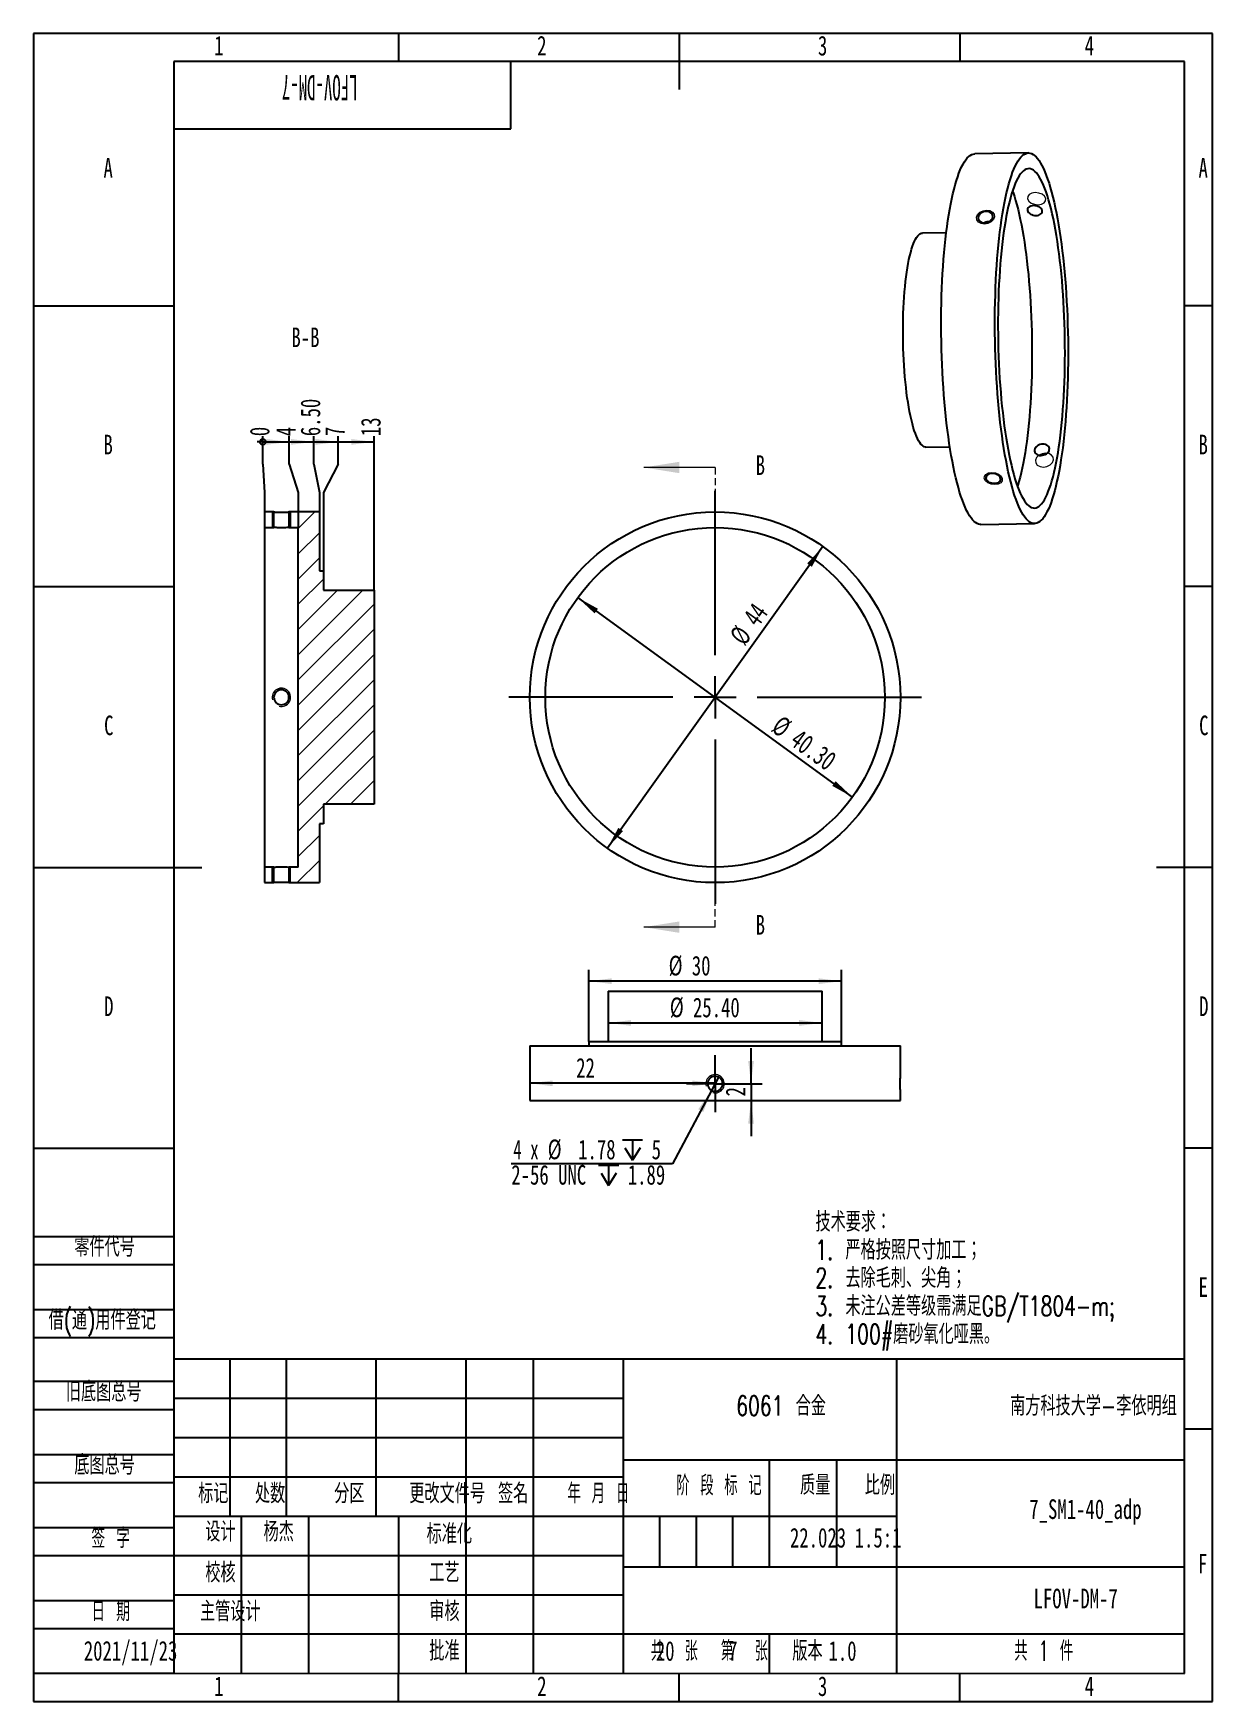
# Model space of a CAD drawing. Header units: millimetres. Extents: x 0 to 210, y 0 to 297.
import ezdxf

# ---------------------------------------------------------------- set-up
doc = ezdxf.new("R2010")
doc.units = ezdxf.units.MM
doc.linetypes.add('HIDDEN', pattern=[1.905, 1.27, -0.635])
doc.layers.add('图框', color=7, linetype='Continuous')
doc.layers.add('图纸格式', color=7, linetype='Continuous')
doc.layers.add('根据设置的颜色创建', color=7, linetype='Continuous', lineweight=25)
doc.styles.add('SLDTEXTSTYLE0', font='TXT', dxfattribs={"width": 0.7, "bigfont": 'bigfont'})
doc.styles.add('SLDTEXTSTYLE1', font='TXT', dxfattribs={"width": 0.62, "bigfont": 'bigfont'})
doc.styles.add('SLDTEXTSTYLE2', font='TXT', dxfattribs={"width": 0.614286, "bigfont": 'bigfont'})
doc.styles.add('SLDTEXTSTYLE3', font='TXT', dxfattribs={"width": 0.6, "bigfont": 'bigfont'})
doc.styles.add('SLDTEXTSTYLE4', font='TXT', dxfattribs={"width": 0.633333, "bigfont": 'bigfont'})
doc.styles.add('SLDTEXTSTYLE5', font='TXT', dxfattribs={"width": 0.7})
doc.styles.add('SLDTEXTSTYLE6', font='TXT', dxfattribs={"width": 0.49})
doc.styles.add('SLDTEXTSTYLE7', font='TXT', dxfattribs={"width": 0.633333})
doc.dimstyles.new('SLDDIMSTYLE0', dxfattribs={"dimtxt": 3.5, "dimasz": 4.08, "dimexe": 0, "dimexo": 0.0625, "dimgap": 0.875, "dimtad": 2, "dimlfac": 0.666667, "dimrnd": 1e-09, "dimzin": 12, "dimdsep": 46, "dimtxsty": 'SLDTEXTSTYLE5', "dimsah": 1, "dimcen": 0.09, "dimadec": 0, "dimazin": 3, "dimtfac": 1, "dimtofl": 0, "dimtmove": 0, "dimatfit": 3, "dimfxl": 0, "dimfrac": 2, "dimtolj": 1, "dimtzin": 12, "dimarcsym": 0})
doc.dimstyles.new('SLDDIMSTYLE1', dxfattribs={"dimtxt": 3.5, "dimasz": 4.08, "dimexe": 0, "dimexo": 0.0625, "dimgap": 0.875, "dimtad": 0, "dimtih": 1, "dimtoh": 1, "dimlfac": 0.666667, "dimrnd": 1e-09, "dimzin": 12, "dimdsep": 46, "dimtxsty": 'SLDTEXTSTYLE5', "dimblk1": 'NONE', "dimsah": 1, "dimcen": 0, "dimadec": 0, "dimazin": 3, "dimtfac": 1, "dimtmove": 0, "dimatfit": 3, "dimldrblk": 'NONE', "dimfxl": 0, "dimfrac": 2, "dimtolj": 1, "dimtzin": 12, "dimarcsym": 0})
doc.dimstyles.new('SLDDIMSTYLE2', dxfattribs={"dimtxt": 3.5, "dimasz": 4.08, "dimexe": 0, "dimexo": 0.0625, "dimgap": 0.875, "dimtad": 2, "dimlfac": 0.666667, "dimrnd": 1e-09, "dimzin": 12, "dimdsep": 46, "dimtxsty": 'SLDTEXTSTYLE5', "dimsah": 1, "dimcen": 0.09, "dimadec": 0, "dimazin": 3, "dimtfac": 1, "dimtmove": 0, "dimatfit": 0, "dimfxl": 0, "dimfrac": 2, "dimtolj": 1, "dimtzin": 12, "dimarcsym": 0})
doc.dimstyles.new('SLDDIMSTYLE3', dxfattribs={"dimtxt": 3.5, "dimasz": 4.08, "dimexe": 0, "dimexo": 0.0625, "dimgap": 0.875, "dimtad": 2, "dimlfac": 0.666667, "dimrnd": 1e-09, "dimzin": 4, "dimdsep": 46, "dimtxsty": 'SLDTEXTSTYLE5', "dimsah": 1, "dimcen": 0.09, "dimadec": 0, "dimazin": 1, "dimtfac": 1, "dimtofl": 0, "dimtmove": 0, "dimatfit": 3, "dimfxl": 0, "dimfrac": 2, "dimtolj": 1, "dimtzin": 12, "dimarcsym": 0})
doc.dimstyles.new('SLDDIMSTYLE4', dxfattribs={"dimtxt": 3.5, "dimasz": 4.08, "dimexe": 0, "dimexo": 0.0625, "dimgap": 0.875, "dimtad": 2, "dimlfac": 0.666667, "dimrnd": 1e-09, "dimzin": 4, "dimdsep": 46, "dimtxsty": 'SLDTEXTSTYLE5', "dimsah": 1, "dimcen": 0, "dimadec": 0, "dimazin": 1, "dimtfac": 1, "dimtmove": 0, "dimatfit": 3, "dimfxl": 0, "dimfrac": 2, "dimtolj": 1, "dimtzin": 12, "dimarcsym": 0})
doc.dimstyles.new('SLDDIMSTYLE5', dxfattribs={"dimtxt": 3.5, "dimasz": 4.08, "dimexe": 0, "dimexo": 0.0625, "dimgap": 0.875, "dimtad": 2, "dimlfac": 0.666667, "dimrnd": 1e-09, "dimzin": 12, "dimdsep": 46, "dimtxsty": 'SLDTEXTSTYLE5', "dimsah": 1, "dimcen": 0, "dimadec": 0, "dimazin": 3, "dimtfac": 1, "dimtmove": 0, "dimatfit": 3, "dimfxl": 0, "dimfrac": 2, "dimtolj": 1, "dimtzin": 12, "dimarcsym": 0})
doc.dimstyles.new('SLDDIMSTYLE6', dxfattribs={"dimtxt": 3.5, "dimasz": 0.338667, "dimexe": 0, "dimexo": 0.0625, "dimgap": 0.875, "dimtad": 0, "dimtih": 1, "dimtoh": 1, "dimdec": 0, "dimlfac": 0.666667, "dimrnd": 1e-09, "dimdsep": 46, "dimtxsty": 'SLDTEXTSTYLE5', "dimblk1": 'ORIGIN', "dimblk2": 'ORIGIN', "dimsah": 1, "dimcen": 0.09, "dimadec": 0, "dimazin": 2, "dimtfac": 1, "dimtdec": 0, "dimtofl": 0, "dimtmove": 0, "dimatfit": 3, "dimldrblk": 'ORIGIN', "dimfxl": 0, "dimfrac": 2, "dimtolj": 1, "dimtzin": 12, "dimarcsym": 0})
doc.dimstyles.new('SLDDIMSTYLE7', dxfattribs={"dimtxt": 3.5, "dimasz": 4.08, "dimexe": 0, "dimexo": 0.0625, "dimgap": 0.875, "dimtad": 0, "dimtih": 1, "dimtoh": 1, "dimlfac": 0.666667, "dimrnd": 1e-09, "dimzin": 12, "dimdsep": 46, "dimtxsty": 'SLDTEXTSTYLE5', "dimsah": 1, "dimcen": 0.09, "dimadec": 0, "dimazin": 3, "dimtfac": 1, "dimtofl": 0, "dimtmove": 0, "dimatfit": 3, "dimfxl": 0, "dimfrac": 2, "dimtolj": 1, "dimtzin": 12, "dimarcsym": 0})
doc.dimstyles.new('SLDDIMSTYLE8', dxfattribs={"dimtxt": 3.5, "dimasz": 4.08, "dimexe": 0, "dimexo": 0.0625, "dimgap": 0.875, "dimtad": 0, "dimtih": 1, "dimtoh": 1, "dimlfac": 0.666667, "dimrnd": 1e-09, "dimzin": 4, "dimdsep": 46, "dimtxsty": 'SLDTEXTSTYLE5', "dimsah": 1, "dimcen": 0.09, "dimadec": 0, "dimazin": 1, "dimtfac": 1, "dimtofl": 0, "dimtmove": 0, "dimatfit": 3, "dimfxl": 0, "dimfrac": 2, "dimtolj": 1, "dimtzin": 12, "dimarcsym": 0})

# ---------------------------------------------------------------- blocks, each defined once
blk = doc.blocks.new('SW_NOTE_0')
at = {"layer": '图纸格式', "color": 0, "char_height": 3.5, "attachment_point": 1, "style": 'SLDTEXTSTYLE0'}
for s, insert in [('技术要求：', (0, 4.51)), ('1. 严格按照尺寸加工；', (0, -0.49)), ('2. 去除毛刺、尖角；', (0, -5.49)), ('3. 未注公差等级需满足GB/T1804-m;', (0, -10.49)), ('4. 100#磨砂氧化哑黑。', (0, -15.49))]:
    blk.add_mtext(s, dxfattribs=dict(at, insert=insert))
blk = doc.blocks.new('_D')
at = {"layer": '根据设置的颜色创建'}
for p, q in [((88.4, 111.31), (88.4, 108.06)), ((121.4, 110.06), (88.4, 110.06))]:
    blk.add_line(p, q, dxfattribs=at)
for points in [[(88.4, 110.06), (92.48, 109.55), (92.48, 110.56)], [(121.4, 110.06), (117.32, 110.56), (117.32, 109.55)]]:
    blk.add_solid(points, dxfattribs=at)
at = {"layer": '根据设置的颜色创建', "insert": (96.66, 114.57), "char_height": 3.5, "attachment_point": 1, "style": 'SLDTEXTSTYLE5'}
blk.add_mtext('22', dxfattribs=at)
blk = doc.blocks.new('_D_1')
at = {"layer": '根据设置的颜色创建'}
for p, q in [((98.9, 117.48), (98.9, 130.25)), ((143.9, 128.25), (98.9, 128.25)), ((143.9, 117.48), (143.9, 130.25))]:
    blk.add_line(p, q, dxfattribs=at)
for points in [[(98.9, 128.25), (102.98, 127.74), (102.98, 128.75)], [(143.9, 128.25), (139.82, 128.75), (139.82, 127.74)]]:
    blk.add_solid(points, dxfattribs=at)
at = {"layer": '根据设置的颜色创建', "char_height": 3.5, "attachment_point": 1, "style": 'SLDTEXTSTYLE5'}
for s, insert in [('%%c', (113.13, 132.77)), ('30', (117.25, 132.76))]:
    blk.add_mtext(s, dxfattribs=dict(at, insert=insert))
blk = doc.blocks.new('SW_SYMBOL_HOLE_DEPTH')
at = {"layer": '根据设置的颜色创建', "color": 0}
for p, q in [((0, 875), (800, 875)), ((400, 875), (400, 75)), ((100, 555), (400, 75)), ((700, 555), (400, 75))]:
    blk.add_line(p, q, dxfattribs=at)
blk = doc.blocks.new('_D_2')
at = {"layer": '根据设置的颜色创建'}
for p, q in [((122.03, 111.16), (120.77, 108.8)), ((120.77, 108.8), (113.79, 95.71)), ((113.79, 95.71), (85.11, 95.71))]:
    blk.add_line(p, q, dxfattribs=at)
blk.add_solid([(120.77, 108.8), (118.4, 105.44), (119.3, 104.96)], dxfattribs=at)
at = {"layer": '根据设置的颜色创建', "xscale": 0.004511737089201878, "yscale": 0.004511737089201878, "zscale": 0.004511737089201878}
for p in [(104.89, 96.04), (100.64, 91.53)]:
    blk.add_blockref('SW_SYMBOL_HOLE_DEPTH', p, dxfattribs=at)
at = {"layer": '根据设置的颜色创建', "char_height": 3.5, "attachment_point": 1}
for s, insert, style in [('4 x', (85.46, 100.03), 'SLDTEXTSTYLE7'), ('%%c', (91.59, 100.05), 'SLDTEXTSTYLE5'), ('1.78', (97.01, 100.03), 'SLDTEXTSTYLE5'), ('5', (110.1, 100.03), 'SLDTEXTSTYLE5'), ('2-56 UNC', (85.11, 95.52), 'SLDTEXTSTYLE5'), ('1.89', (105.85, 95.52), 'SLDTEXTSTYLE5')]:
    blk.add_mtext(s, dxfattribs=dict(at, insert=insert, style=style))
blk = doc.blocks.new('_None')
blk = doc.blocks.new('_D_3')
at = {"layer": '根据设置的颜色创建'}
for p, q in [((127.8, 109.98), (127.8, 116.33)), ((121.4, 109.98), (129.8, 109.98)), ((127.8, 109.98), (127.8, 106.98)), ((127.8, 106.98), (127.8, 100.63))]:
    blk.add_line(p, q, dxfattribs=at)
for points in [[(127.8, 109.98), (128.31, 114.06), (127.29, 114.06)], [(127.8, 106.98), (127.29, 102.9), (128.31, 102.9)]]:
    blk.add_solid(points, dxfattribs=at)
at = {"layer": '根据设置的颜色创建', "insert": (123.29, 107.73), "char_height": 3.5, "attachment_point": 1, "rotation": 90, "style": 'SLDTEXTSTYLE5'}
blk.add_mtext('2', dxfattribs=at)
blk = doc.blocks.new('_D_4')
at = {"layer": '根据设置的颜色创建'}
blk.add_line((102.35, 120.81), (140.45, 120.81), dxfattribs=at)
for points in [[(102.35, 120.81), (106.43, 120.3), (106.43, 121.32)], [(140.45, 120.81), (136.37, 121.32), (136.37, 120.3)]]:
    blk.add_solid(points, dxfattribs=at)
at = {"layer": '根据设置的颜色创建', "char_height": 3.5, "attachment_point": 1, "style": 'SLDTEXTSTYLE5'}
for s, insert in [('%%c', (113.34, 125.34)), ('25.40', (117.46, 125.32))]:
    blk.add_mtext(s, dxfattribs=dict(at, insert=insert))
blk = doc.blocks.new('SW_CENTERMARKSYMBOL_0')
at = {"layer": '根据设置的颜色创建', "color": 0}
for p, q in [((0, 3.75), (0, 5.0835)), ((0, 0), (0, 3.75)), ((-3.75, 0), (-5.0835, 0)), ((0, 0), (-3.75, 0)), ((0, 0), (0, -3.75)), ((0, 0), (3.75, 0)), ((3.75, 0), (5.0835, 0)), ((0, -3.75), (0, -5.0835))]:
    blk.add_line(p, q, dxfattribs=at)
blk = doc.blocks.new('_D_5')
at = {"layer": '根据设置的颜色创建'}
blk.add_line((145.86, 161.03), (96.94, 196.54), dxfattribs=at)
for points in [[(96.94, 196.54), (99.94, 193.73), (100.54, 194.55)], [(145.86, 161.03), (142.86, 163.84), (142.26, 163.02)]]:
    blk.add_solid(points, dxfattribs=at)
at = {"layer": '根据设置的颜色创建', "char_height": 3.5, "attachment_point": 1, "rotation": 324.029, "style": 'SLDTEXTSTYLE5'}
for s, insert in [('%%c', (133.26, 175.74)), ('40.30', (136.58, 173.31))]:
    blk.add_mtext(s, dxfattribs=dict(at, insert=insert))
blk = doc.blocks.new('_D_6')
at = {"layer": '根据设置的颜色创建'}
blk.add_line((140.59, 205.63), (102.21, 151.94), dxfattribs=at)
for points in [[(140.59, 205.63), (137.8, 202.61), (138.63, 202.02)], [(102.21, 151.94), (105, 154.96), (104.17, 155.55)]]:
    blk.add_solid(points, dxfattribs=at)
at = {"layer": '根据设置的颜色创建', "char_height": 3.5, "attachment_point": 1, "rotation": 54.4465, "style": 'SLDTEXTSTYLE5'}
for s, insert in [('44', (126.19, 193.17)), ('%%c', (123.78, 189.83))]:
    blk.add_mtext(s, dxfattribs=dict(at, insert=insert))
blk = doc.blocks.new('SW_CENTERMARKSYMBOL_1')
at = {"layer": '根据设置的颜色创建', "color": 0}
for p, q in [((0, 7.5), (0, 36.75)), ((0, 0), (0, 3.75)), ((-7.5, 0), (-36.75, 0)), ((0, 0), (-3.75, 0)), ((0, 0), (0, -3.75)), ((0, 0), (3.75, 0)), ((7.5, 0), (36.75, 0)), ((0, -7.5), (0, -36.75))]:
    blk.add_line(p, q, dxfattribs=at)
blk = doc.blocks.new('_Origin')
at = {"color": 0, "linetype": 'ByBlock', "lineweight": -2}
blk.add_line((0, 0), (-1, 0), dxfattribs=at)
blk.add_circle((0, 0), 0.5, dxfattribs=at)
blk = doc.blocks.new('_D_7')
at = {"layer": '根据设置的颜色创建'}
for p, q in [((40.88, 220.28), (40.88, 225.28)), ((40.88, 220.28), (41.18, 215.28)), ((41.18, 215.28), (41.18, 211.79))]:
    blk.add_line(p, q, dxfattribs=at)
at = {"layer": '根据设置的颜色创建', "xscale": 1.016, "yscale": 1.016}
blk.add_blockref('_Origin', (40.88, 224.26), dxfattribs=at)
at = {"layer": '根据设置的颜色创建', "insert": (38.54, 225.28), "char_height": 3.5, "attachment_point": 1, "rotation": 90, "style": 'SLDTEXTSTYLE5'}
blk.add_mtext('0', dxfattribs=at)
blk = doc.blocks.new('_D_8')
at = {"layer": '根据设置的颜色创建'}
for p, q in [((40.88, 224.26), (45.55, 224.26)), ((45.55, 220.28), (45.55, 225.28)), ((45.55, 220.28), (47.18, 215.28)), ((47.18, 215.28), (47.18, 209.01))]:
    blk.add_line(p, q, dxfattribs=at)
blk.add_solid([(45.55, 224.26), (41.47, 224.77), (41.47, 223.75)], dxfattribs=at)
at = {"layer": '根据设置的颜色创建', "insert": (43.21, 225.28), "char_height": 3.5, "attachment_point": 1, "rotation": 90, "style": 'SLDTEXTSTYLE5'}
blk.add_mtext('4', dxfattribs=at)
blk = doc.blocks.new('_D_9')
at = {"layer": '根据设置的颜色创建'}
for p, q in [((45.55, 224.26), (49.93, 224.26)), ((49.93, 220.28), (49.93, 225.28)), ((49.93, 220.28), (50.93, 215.28)), ((50.93, 215.28), (50.93, 211.79))]:
    blk.add_line(p, q, dxfattribs=at)
blk.add_solid([(49.93, 224.26), (45.85, 224.77), (45.85, 223.75)], dxfattribs=at)
at = {"layer": '根据设置的颜色创建', "insert": (47.58, 225.28), "char_height": 3.5, "attachment_point": 1, "rotation": 90, "style": 'SLDTEXTSTYLE5'}
blk.add_mtext('6.50', dxfattribs=at)
blk = doc.blocks.new('_D_10')
at = {"layer": '根据设置的颜色创建'}
for p, q in [((49.93, 224.26), (54.3, 224.26)), ((54.3, 220.28), (54.3, 225.28)), ((54.3, 220.28), (51.68, 215.28)), ((51.68, 215.28), (51.68, 201.29))]:
    blk.add_line(p, q, dxfattribs=at)
blk.add_solid([(54.3, 224.26), (50.22, 224.77), (50.22, 223.75)], dxfattribs=at)
at = {"layer": '根据设置的颜色创建', "insert": (51.95, 225.28), "char_height": 3.5, "attachment_point": 1, "rotation": 90, "style": 'SLDTEXTSTYLE5'}
blk.add_mtext('7', dxfattribs=at)
blk = doc.blocks.new('_D_11')
at = {"layer": '根据设置的颜色创建'}
for p, q in [((54.3, 224.26), (60.68, 224.26)), ((60.68, 197.84), (60.68, 225.28))]:
    blk.add_line(p, q, dxfattribs=at)
blk.add_solid([(60.68, 224.26), (56.6, 224.77), (56.6, 223.75)], dxfattribs=at)
at = {"layer": '根据设置的颜色创建', "insert": (58.33, 225.28), "char_height": 3.5, "attachment_point": 1, "rotation": 90, "style": 'SLDTEXTSTYLE5'}
blk.add_mtext('13', dxfattribs=at)

msp = doc.modelspace()

# ---------------------------------------------------------------- hatches: boundary and pattern name
at = {"layer": '根据设置的颜色创建', "linetype": 'Continuous', "lineweight": 18}
h = msp.add_hatch(dxfattribs=at)
h.set_pattern_fill('ANSI31', color=256, angle=3e-322, style=0)
h.paths.add_polyline_path([(42.843, 209.011), (42.843, 211.786), (41.177, 211.786), (41.177, 209.011)], flags=0)
h = msp.add_hatch(dxfattribs=at)
h.set_pattern_fill('ANSI31', color=256, angle=3e-322, style=0)
h.paths.add_polyline_path([(47.177, 209.011), (47.177, 148.561), (45.51, 148.561), (45.51, 145.786), (50.927, 145.786), (50.927, 156.286), (51.677, 156.286), (51.677, 159.736), (60.677, 159.736), (60.677, 197.836), (51.677, 197.836), (51.677, 201.286), (50.927, 201.286), (50.927, 211.786), (45.51, 211.786), (45.51, 209.011)], flags=0)
h = msp.add_hatch(dxfattribs=at)
h.set_pattern_fill('ANSI31', color=256, angle=3e-322, style=0)
h.paths.add_polyline_path([(41.177, 148.561), (41.177, 145.786), (42.843, 145.786), (42.843, 148.561)], flags=0)

# ---------------------------------------------------------------- linework, layer by layer
at = {"color": 7, "linetype": 'Continuous', "lineweight": 25}
for p, q in [((177.194, 275.701), (167.636, 275.542)), ((162.564, 261.506), (158.31, 261.435)), ((158.942, 223.341), (163.197, 223.411)), ((42.843, 211.786), (41.177, 211.786)), ((41.177, 211.786), (41.177, 209.011)), ((42.843, 209.011), (42.843, 211.786)), ((45.51, 211.786), (45.51, 209.011)), ((50.927, 211.786), (45.51, 211.786)), ((50.927, 211.786), (50.927, 201.286)), ((120.065, 211.786), (120.065, 211.759)), ((122.732, 211.759), (122.732, 211.786)), ((41.177, 209.011), (41.177, 148.561)), ((41.177, 209.011), (42.843, 209.011)), ((45.51, 209.011), (47.177, 209.011)), ((47.177, 148.561), (47.177, 209.011)), ((168.732, 209.551), (178.29, 209.71)), ((50.927, 201.286), (51.677, 201.286)), ((51.677, 201.286), (51.677, 197.836)), ((51.677, 197.836), (60.677, 197.836)), ((60.677, 197.836), (60.677, 159.736)), ((88.426, 180.12), (88.399, 180.12)), ((154.399, 180.12), (154.372, 180.12)), ((88.399, 177.453), (88.426, 177.453)), ((154.372, 177.453), (154.399, 177.453)), ((60.677, 159.736), (51.677, 159.736)), ((51.677, 159.736), (51.677, 156.286)), ((51.677, 156.286), (50.927, 156.286)), ((50.927, 156.286), (50.927, 145.786)), ((42.843, 148.561), (41.177, 148.561)), ((41.177, 148.561), (41.177, 145.786)), ((42.843, 145.786), (42.843, 148.561)), ((47.177, 148.561), (45.51, 148.561)), ((45.51, 148.561), (45.51, 145.786)), ((41.177, 145.786), (42.843, 145.786)), ((45.51, 145.786), (50.927, 145.786)), ((102.349, 126.48), (102.349, 117.48)), ((102.349, 126.48), (121.399, 126.48)), ((121.399, 126.48), (140.449, 126.48)), ((140.449, 117.48), (140.449, 126.48)), ((88.399, 116.73), (88.399, 111.312)), ((88.399, 116.73), (121.399, 116.73)), ((98.899, 117.48), (98.899, 116.73)), ((98.899, 117.48), (121.399, 117.48)), ((121.399, 117.48), (143.899, 117.48)), ((121.399, 116.73), (154.399, 116.73)), ((143.899, 116.73), (143.899, 117.48)), ((154.399, 111.312), (154.399, 116.73)), ((88.399, 108.664), (88.399, 106.98)), ((88.399, 106.98), (121.399, 106.98)), ((121.399, 106.98), (154.399, 106.98)), ((154.399, 106.98), (154.399, 108.664))]:
    msp.add_line(p, q, dxfattribs=at)
at = {"color": 7, "linetype": 'Continuous', "lineweight": 18}
for p, q in [((121.399, 219.706), (108.699, 219.706)), ((42.538, 211.786), (42.538, 209.011)), ((45.815, 211.786), (45.815, 209.011)), ((42.538, 145.786), (42.538, 148.561)), ((45.815, 145.786), (45.815, 148.561)), ((121.399, 137.866), (108.699, 137.866))]:
    msp.add_line(p, q, dxfattribs=at)
at = {"color": 7, "linetype": 'HIDDEN', "lineweight": 18}
for p, q in [((121.399, 219.706), (121.399, 213.356)), ((121.399, 137.866), (121.399, 144.216))]:
    msp.add_line(p, q, dxfattribs=at)
at = {"color": 7, "linetype": 'Continuous', "lineweight": 25, "flags": 128}
for points in [[(168.732, 209.551), (168.593, 209.556), (168.322, 209.61), (168.051, 209.72), (167.78, 209.887), (167.509, 210.111), (167.24, 210.391), (166.973, 210.727), (166.708, 211.118), (166.445, 211.563), (166.185, 212.061), (165.929, 212.613), (165.676, 213.216), (165.428, 213.87), (165.185, 214.574), (164.947, 215.326), (164.714, 216.126), (164.488, 216.971), (164.267, 217.86), (164.054, 218.792), (163.848, 219.765), (163.649, 220.778), (163.458, 221.828), (163.276, 222.915), (163.102, 224.035), (162.936, 225.187), (162.78, 226.369), (162.633, 227.579), (162.496, 228.816), (162.368, 230.076), (162.251, 231.357), (162.144, 232.658), (162.047, 233.976), (161.961, 235.309), (161.886, 236.654), (161.821, 238.01), (161.768, 239.374), (161.726, 240.742), (161.695, 242.115), (161.675, 243.487), (161.666, 244.859), (161.669, 246.226), (161.683, 247.587), (161.708, 248.939), (161.745, 250.28), (161.793, 251.607), (161.851, 252.919), (161.921, 254.213), (162.001, 255.487), (162.093, 256.739), (162.194, 257.965), (162.306, 259.165), (162.429, 260.337), (162.561, 261.477), (162.703, 262.585), (162.854, 263.658), (163.015, 264.695), (163.185, 265.693), (163.363, 266.651), (163.55, 267.568), (163.744, 268.441), (163.947, 269.269), (164.156, 270.051), (164.373, 270.785), (164.596, 271.471), (164.826, 272.106), (165.061, 272.691), (165.302, 273.223), (165.547, 273.702), (165.798, 274.127), (166.052, 274.497), (166.31, 274.812), (166.571, 275.071), (166.836, 275.274), (167.102, 275.42), (167.37, 275.51), (167.636, 275.542)], [(182.992, 221.07), (182.827, 220.053), (182.653, 219.074), (182.471, 218.137), (182.28, 217.242), (182.081, 216.391), (181.875, 215.586), (181.662, 214.827), (181.442, 214.117), (181.216, 213.457), (180.983, 212.847), (180.745, 212.288), (180.502, 211.783), (180.254, 211.331), (180.002, 210.933), (179.745, 210.59), (179.486, 210.303), (179.223, 210.072), (178.958, 209.897), (178.69, 209.78), (178.421, 209.719), (178.151, 209.715), (177.88, 209.768), (177.609, 209.879), (177.338, 210.046), (177.067, 210.27), (176.798, 210.55), (176.531, 210.886), (176.265, 211.276), (176.003, 211.721), (175.743, 212.22), (175.486, 212.772), (175.234, 213.375), (174.986, 214.029), (174.743, 214.733), (174.505, 215.485), (174.272, 216.284), (174.045, 217.129), (173.825, 218.019), (173.612, 218.951), (173.406, 219.924), (173.207, 220.937), (173.016, 221.987), (172.834, 223.073), (172.66, 224.193), (172.494, 225.346), (172.338, 226.528), (172.191, 227.738), (172.054, 228.974), (171.926, 230.234), (171.809, 231.516), (171.702, 232.817), (171.605, 234.135), (171.519, 235.468), (171.444, 236.813), (171.379, 238.169), (171.326, 239.532), (171.284, 240.901), (171.253, 242.273), (171.233, 243.646), (171.224, 245.017), (171.227, 246.384), (171.241, 247.745), (171.266, 249.097), (171.303, 250.438), (171.35, 251.766), (171.409, 253.078), (171.479, 254.372), (171.559, 255.646), (171.65, 256.897), (171.752, 258.124), (171.864, 259.324), (171.987, 260.496), (172.119, 261.636), (172.261, 262.744), (172.412, 263.817), (172.573, 264.854), (172.743, 265.852), (172.921, 266.81), (173.108, 267.726), (173.302, 268.599), (173.505, 269.428), (173.714, 270.21), (173.931, 270.944), (174.154, 271.63), (174.384, 272.265), (174.619, 272.849), (174.86, 273.381), (175.105, 273.86), (175.356, 274.285), (175.61, 274.656), (175.868, 274.971), (176.129, 275.23), (176.394, 275.433), (176.66, 275.579), (176.928, 275.668), (177.198, 275.701), (177.469, 275.676), (177.74, 275.594), (178.011, 275.455), (178.282, 275.259), (178.551, 275.008), (178.82, 274.7), (179.086, 274.336), (179.35, 273.918), (179.612, 273.446), (179.87, 272.921), (180.124, 272.344), (180.375, 271.715), (180.62, 271.036), (180.861, 270.307), (181.096, 269.532), (181.326, 268.709), (181.549, 267.842), (181.766, 266.931), (181.976, 265.978), (182.178, 264.985), (182.373, 263.953), (182.56, 262.885), (182.739, 261.781), (182.908, 260.645), (183.069, 259.477), (183.221, 258.281), (183.363, 257.057), (183.495, 255.809), (183.618, 254.538), (183.73, 253.246), (183.832, 251.937), (183.923, 250.611), (184.004, 249.271), (184.074, 247.921), (184.133, 246.561), (184.18, 245.194), (184.217, 243.824), (184.243, 242.451), (184.257, 241.078), (184.26, 239.709), (184.251, 238.345), (184.232, 236.988), (184.201, 235.641), (184.159, 234.306), (184.106, 232.986), (184.041, 231.683), (183.966, 230.399), (183.88, 229.136), (183.784, 227.897), (183.677, 226.683), (183.56, 225.497), (183.432, 224.341), (183.295, 223.216), (183.149, 222.126), (182.992, 221.07)], [(172.933, 262.521), (172.784, 261.514), (172.645, 260.471), (172.515, 259.396), (172.395, 258.289), (172.285, 257.152), (172.185, 255.989), (172.096, 254.8), (172.017, 253.589), (171.949, 252.358), (171.892, 251.108), (171.846, 249.843), (171.811, 248.564), (171.787, 247.274), (171.774, 245.976), (171.773, 244.671), (171.783, 243.363), (171.803, 242.054), (171.835, 240.746), (171.879, 239.441), (171.933, 238.143), (171.998, 236.853), (172.073, 235.574), (172.16, 234.308), (172.257, 233.059), (172.364, 231.827), (172.481, 230.616), (172.609, 229.427), (172.745, 228.264), (172.892, 227.127), (173.047, 226.02), (173.211, 224.944), (173.384, 223.902), (173.565, 222.895), (173.753, 221.925), (173.949, 220.994), (174.153, 220.103), (174.363, 219.256), (174.579, 218.452), (174.801, 217.693), (175.029, 216.982), (175.262, 216.319), (175.5, 215.706), (175.741, 215.143), (175.987, 214.632), (176.236, 214.173), (176.487, 213.769), (176.741, 213.418), (176.997, 213.123), (177.255, 212.883), (177.513, 212.699), (177.771, 212.571), (178.03, 212.5), (178.288, 212.486), (178.545, 212.528), (178.801, 212.627), (179.054, 212.783), (179.305, 212.995), (179.553, 213.262), (179.798, 213.585), (180.039, 213.962), (180.275, 214.394), (180.507, 214.878), (180.734, 215.415), (180.955, 216.003), (181.17, 216.641), (181.378, 217.328), (181.58, 218.063), (181.774, 218.844), (181.961, 219.67), (182.14, 220.539), (182.311, 221.45), (182.473, 222.4), (182.626, 223.389), (182.771, 224.414), (182.905, 225.473), (183.03, 226.565), (183.145, 227.687), (183.25, 228.837), (183.345, 230.013), (183.429, 231.213), (183.502, 232.434), (183.565, 233.675), (183.616, 234.933), (183.657, 236.205), (183.686, 237.49), (183.705, 238.784), (183.712, 240.086), (183.708, 241.393), (183.692, 242.702), (183.666, 244.011), (183.628, 245.318), (183.58, 246.62), (183.52, 247.914), (183.45, 249.199), (183.369, 250.471), (183.277, 251.729), (183.175, 252.97), (183.063, 254.192), (182.94, 255.392), (182.808, 256.568), (182.667, 257.718), (182.516, 258.84), (182.356, 259.932), (182.188, 260.992), (182.011, 262.017), (181.826, 263.006), (181.634, 263.956), (181.434, 264.867), (181.227, 265.736), (181.014, 266.562), (180.795, 267.344), (180.569, 268.079), (180.339, 268.766), (180.104, 269.404), (179.864, 269.993), (179.62, 270.53), (179.373, 271.014), (179.123, 271.446), (178.87, 271.824), (178.615, 272.147), (178.358, 272.415), (178.1, 272.627), (177.842, 272.782), (177.583, 272.882), (177.325, 272.924), (177.067, 272.91), (176.811, 272.84), (176.556, 272.712), (176.304, 272.529), (176.054, 272.289), (175.808, 271.994), (175.565, 271.644), (175.326, 271.239), (175.092, 270.781), (174.863, 270.27), (174.639, 269.708), (174.421, 269.094), (174.209, 268.432), (174.004, 267.721), (173.806, 266.963), (173.615, 266.159), (173.432, 265.311), (173.257, 264.421), (173.091, 263.491), (172.933, 262.521)], [(174.365, 268.926), (174.457, 268.668), (174.688, 267.981), (174.913, 267.246), (175.132, 266.465), (175.345, 265.639), (175.552, 264.77), (175.752, 263.859), (175.944, 262.908), (176.129, 261.919), (176.306, 260.894), (176.474, 259.835), (176.634, 258.743), (176.785, 257.621), (176.926, 256.47), (177.058, 255.294), (177.181, 254.094), (177.293, 252.872), (177.395, 251.631), (177.487, 250.374), (177.568, 249.101), (177.638, 247.816), (177.698, 246.522), (177.747, 245.22), (177.784, 243.913), (177.811, 242.604), (177.826, 241.295), (177.83, 239.989), (177.823, 238.687), (177.805, 237.392), (177.775, 236.108), (177.734, 234.835), (177.683, 233.578), (177.62, 232.337), (177.547, 231.115), (177.463, 229.915), (177.368, 228.739), (177.263, 227.589), (177.148, 226.467), (177.023, 225.375), (176.889, 224.316), (176.745, 223.291), (176.591, 222.302), (176.429, 221.352), (176.258, 220.441), (176.08, 219.572), (175.893, 218.746), (175.698, 217.965), (175.496, 217.231), (175.288, 216.544), (175.237, 216.387)], [(158.942, 223.341), (158.861, 223.344), (158.655, 223.391), (158.45, 223.496), (158.245, 223.656), (158.041, 223.873), (157.839, 224.145), (157.639, 224.471), (157.442, 224.851), (157.249, 225.283), (157.06, 225.766), (156.875, 226.299), (156.696, 226.88), (156.523, 227.507), (156.355, 228.178), (156.195, 228.892), (156.042, 229.646), (155.896, 230.439), (155.759, 231.266), (155.63, 232.127), (155.51, 233.019), (155.4, 233.939), (155.299, 234.884), (155.208, 235.851), (155.127, 236.838), (155.057, 237.841), (154.997, 238.858), (154.948, 239.885), (154.91, 240.92), (154.884, 241.959), (154.868, 243), (154.864, 244.039), (154.87, 245.072), (154.888, 246.098), (154.918, 247.113), (154.958, 248.113), (155.009, 249.097), (155.071, 250.06), (155.144, 251.001), (155.227, 251.916), (155.32, 252.802), (155.423, 253.658), (155.535, 254.48), (155.657, 255.265), (155.788, 256.012), (155.927, 256.719), (156.074, 257.383), (156.229, 258.002), (156.391, 258.574), (156.56, 259.098), (156.734, 259.573), (156.915, 259.996), (157.1, 260.366), (157.29, 260.683), (157.485, 260.945), (157.682, 261.152), (157.882, 261.303), (158.085, 261.397), (158.289, 261.435), (158.31, 261.435)]]:
    msp.add_lwpolyline(points, dxfattribs=at)
at = {"color": 7, "linetype": 'Continuous', "lineweight": 18, "flags": 128}
for points in [[(178.924, 266.495), (179.519, 266.587), (179.983, 266.829), (180.247, 267.183), (180.269, 267.596), (180.047, 268.005), (179.615, 268.348), (179.037, 268.572), (178.403, 268.643), (177.808, 268.551), (177.343, 268.31), (177.08, 267.956), (177.057, 267.543), (177.279, 267.134), (177.712, 266.791), (178.29, 266.567), (178.924, 266.495)], [(167.945, 264.264), (168.14, 264.74), (168.551, 265.147), (169.113, 265.424), (169.742, 265.528), (170.342, 265.444), (170.822, 265.185), (171.108, 264.789), (171.157, 264.318), (170.961, 263.842), (170.551, 263.435), (169.988, 263.159), (169.359, 263.054), (168.759, 263.138), (168.279, 263.398), (167.993, 263.793), (167.945, 264.264)], [(181.658, 221.048), (181.609, 221.52), (181.323, 221.915), (180.843, 222.175), (180.243, 222.258), (179.614, 222.154), (179.052, 221.877), (178.641, 221.47), (178.446, 220.995), (178.494, 220.524), (178.78, 220.128), (179.26, 219.869), (179.86, 219.785), (180.489, 219.889), (181.052, 220.166), (181.462, 220.573), (181.658, 221.048)], [(170.678, 218.818), (171.313, 218.746), (171.89, 218.522), (172.323, 218.179), (172.545, 217.77), (172.522, 217.357), (172.259, 217.003), (171.794, 216.761), (171.2, 216.67), (170.565, 216.741), (169.988, 216.965), (169.555, 217.308), (169.333, 217.717), (169.355, 218.13), (169.619, 218.484), (170.083, 218.726), (170.678, 218.818)]]:
    msp.add_lwpolyline(points, dxfattribs=at)
at = {"color": 7, "linetype": 'Continuous', "lineweight": 25}
for radius in [33, 30.225]:
    msp.add_circle((121.399, 178.786), radius, dxfattribs=at)
at = {"color": 7, "linetype": 'Continuous', "lineweight": 18}
for centre in [(44.177, 178.786), (121.399, 109.98), (121.399, 109.98)]:
    msp.add_arc(centre, 1.638, 255, 195, dxfattribs=at)
at = {"color": 7, "linetype": 'Continuous', "lineweight": 25}
for points, knots in [([(168.243, 264.269), (168.264, 264.402), (168.319, 264.533), (168.488, 264.775), (168.603, 264.886), (168.874, 265.071), (169.032, 265.147), (169.363, 265.249), (169.54, 265.277), (169.881, 265.283), (170.048, 265.261), (170.348, 265.169), (170.48, 265.099), (170.694, 264.92), (170.772, 264.813), (170.865, 264.575), (170.878, 264.445), (170.838, 264.182), (170.783, 264.048), (170.616, 263.8), (170.502, 263.684), (170.234, 263.489), (170.077, 263.41), (169.746, 263.3), (169.573, 263.27), (169.228, 263.264), (169.062, 263.288), (168.76, 263.387), (168.626, 263.461), (168.305, 263.741), (168.202, 264.003), (168.243, 264.269)], [0, 0, 0, 0, 0.0625, 0.0625, 0.125, 0.125, 0.1875, 0.1875, 0.25, 0.25, 0.3125, 0.3125, 0.375, 0.375, 0.4375, 0.4375, 0.5, 0.5, 0.5625, 0.5625, 0.625, 0.625, 0.6875, 0.6875, 0.75, 0.75, 0.8125, 0.8125, 0.875, 0.875, 1, 1, 1, 1]), ([(178.547, 264.578), (178.375, 264.575), (178.2, 264.596), (177.862, 264.683), (177.702, 264.748), (177.423, 264.911), (177.302, 265.01), (177.121, 265.222), (177.059, 265.338), (177.004, 265.566), (177.01, 265.68), (177.088, 265.89), (177.16, 265.985), (177.364, 266.146), (177.492, 266.21), (177.786, 266.299), (177.952, 266.323), (178.293, 266.329), (178.471, 266.31), (178.807, 266.233), (178.969, 266.173), (179.251, 266.022), (179.372, 265.929), (179.555, 265.724), (179.617, 265.612), (179.674, 265.382), (179.667, 265.266), (179.587, 265.048), (179.513, 264.947), (179.209, 264.69), (178.893, 264.584), (178.547, 264.578)], [0, 0, 0, 0, 0.0625, 0.0625, 0.125, 0.125, 0.1875, 0.1875, 0.25, 0.25, 0.3125, 0.3125, 0.375, 0.375, 0.4375, 0.4375, 0.5, 0.5, 0.5625, 0.5625, 0.625, 0.625, 0.6875, 0.6875, 0.75, 0.75, 0.8125, 0.8125, 0.875, 0.875, 1, 1, 1, 1]), ([(170.152, 263.459), (170.148, 263.459), (170.109, 263.459), (169.994, 263.451), (169.846, 263.431), (169.7, 263.396), (169.557, 263.352), (169.445, 263.309), (169.374, 263.271), (169.367, 263.267)], [0, 0, 0, 0, 0.0142594, 0.1490813, 0.4218303, 0.5610563, 0.6958806, 0.9686297, 1, 1, 1, 1]), ([(179.449, 221.854), (179.277, 221.851), (179.111, 221.873), (178.811, 221.965), (178.678, 222.035), (178.467, 222.212), (178.388, 222.32), (178.296, 222.557), (178.282, 222.687), (178.323, 222.95), (178.377, 223.084), (178.545, 223.333), (178.657, 223.448), (178.929, 223.645), (179.084, 223.724), (179.415, 223.834), (179.59, 223.864), (179.932, 223.87), (180.1, 223.845), (180.4, 223.747), (180.535, 223.672), (180.749, 223.485), (180.829, 223.373), (180.924, 223.128), (180.938, 222.996), (180.897, 222.731), (180.843, 222.601), (180.673, 222.358), (180.558, 222.247), (180.151, 221.97), (179.795, 221.859), (179.449, 221.854)], [0, 0, 0, 0, 0.0625, 0.0625, 0.125, 0.125, 0.1875, 0.1875, 0.25, 0.25, 0.3125, 0.3125, 0.375, 0.375, 0.4375, 0.4375, 0.5, 0.5, 0.5625, 0.5625, 0.625, 0.625, 0.6875, 0.6875, 0.75, 0.75, 0.8125, 0.8125, 0.875, 0.875, 1, 1, 1, 1]), ([(180.229, 222.043), (180.194, 222.043), (180.122, 222.045), (180.012, 222.033), (179.864, 222.009), (179.719, 221.97), (179.579, 221.918), (179.496, 221.883), (179.451, 221.857), (179.438, 221.849)], [0, 0, 0, 0, 0.1301521, 0.2658437, 0.4037623, 0.6717295, 0.8073761, 0.9452446, 1, 1, 1, 1]), ([(170.73, 218.638), (170.903, 218.641), (171.077, 218.62), (171.415, 218.534), (171.575, 218.469), (171.855, 218.306), (171.975, 218.207), (172.156, 217.995), (172.218, 217.88), (172.274, 217.652), (172.268, 217.538), (172.189, 217.328), (172.117, 217.232), (171.913, 217.07), (171.786, 217.006), (171.491, 216.917), (171.325, 216.893), (170.984, 216.887), (170.806, 216.906), (170.47, 216.984), (170.308, 217.044), (170.027, 217.196), (169.905, 217.288), (169.722, 217.494), (169.66, 217.606), (169.604, 217.836), (169.61, 217.951), (169.69, 218.17), (169.764, 218.271), (170.068, 218.527), (170.384, 218.632), (170.73, 218.638)], [0, 0, 0, 0, 0.0625, 0.0625, 0.125, 0.125, 0.1875, 0.1875, 0.25, 0.25, 0.3125, 0.3125, 0.375, 0.375, 0.4375, 0.4375, 0.5, 0.5, 0.5625, 0.5625, 0.625, 0.625, 0.6875, 0.6875, 0.75, 0.75, 0.8125, 0.8125, 0.875, 0.875, 1, 1, 1, 1]), ([(42.843, 211.786), (42.843, 211.786), (42.878, 211.785), (43.012, 211.78), (43.109, 211.776), (43.358, 211.769), (43.505, 211.766), (43.829, 211.761), (44.003, 211.759), (44.351, 211.759), (44.527, 211.761), (44.848, 211.766), (44.997, 211.769), (45.243, 211.776), (45.342, 211.78), (45.475, 211.785), (45.51, 211.786), (45.51, 211.786)], [0, 0, 0, 0, 0.125, 0.125, 0.25, 0.25, 0.375, 0.375, 0.5, 0.5, 0.625, 0.625, 0.75, 0.75, 0.875, 0.875, 1, 1, 1, 1]), ([(45.51, 209.011), (45.51, 209.011), (45.476, 209.01), (45.342, 209.004), (45.244, 209.001), (44.995, 208.993), (44.848, 208.989), (44.525, 208.983), (44.35, 208.982), (44.002, 208.982), (43.827, 208.984), (43.506, 208.989), (43.357, 208.993), (43.111, 209), (43.012, 209.004), (42.878, 209.01), (42.843, 209.011), (42.843, 209.011)], [0, 0, 0, 0, 0.125, 0.125, 0.25, 0.25, 0.375, 0.375, 0.5, 0.5, 0.625, 0.625, 0.75, 0.75, 0.875, 0.875, 1, 1, 1, 1]), ([(44.177, 180.12), (44.353, 180.12), (44.526, 180.085), (44.849, 179.951), (44.997, 179.852), (45.243, 179.606), (45.342, 179.457), (45.475, 179.136), (45.51, 178.961), (45.51, 178.613), (45.476, 178.438), (45.342, 178.115), (45.245, 177.968), (44.996, 177.719), (44.849, 177.621), (44.526, 177.488), (44.351, 177.453), (44.003, 177.453), (43.828, 177.488), (43.507, 177.62), (43.358, 177.72), (43.112, 177.965), (43.012, 178.113), (42.878, 178.436), (42.843, 178.609), (42.843, 178.961), (42.878, 179.134), (43.011, 179.458), (43.11, 179.605), (43.479, 179.975), (43.824, 180.12), (44.177, 180.12)], [0, 0, 0, 0, 0.0625, 0.0625, 0.125, 0.125, 0.1875, 0.1875, 0.25, 0.25, 0.3125, 0.3125, 0.375, 0.375, 0.4375, 0.4375, 0.5, 0.5, 0.5625, 0.5625, 0.625, 0.625, 0.6875, 0.6875, 0.75, 0.75, 0.8125, 0.8125, 0.875, 0.875, 1, 1, 1, 1]), ([(42.843, 148.561), (42.843, 148.561), (42.878, 148.563), (43.011, 148.568), (43.11, 148.572), (43.356, 148.58), (43.504, 148.584), (43.826, 148.589), (44, 148.591), (44.352, 148.591), (44.525, 148.589), (44.848, 148.584), (44.996, 148.58), (45.365, 148.568), (45.51, 148.561), (45.51, 148.561)], [0, 0, 0, 0, 0.125, 0.125, 0.25, 0.25, 0.375, 0.375, 0.5, 0.5, 0.625, 0.625, 0.75, 0.75, 1, 1, 1, 1]), ([(45.51, 145.786), (45.51, 145.786), (45.476, 145.788), (45.342, 145.793), (45.243, 145.796), (44.996, 145.803), (44.848, 145.807), (44.527, 145.812), (44.351, 145.813), (44.003, 145.813), (43.828, 145.812), (43.505, 145.807), (43.359, 145.803), (43.109, 145.796), (43.012, 145.793), (42.878, 145.788), (42.843, 145.786), (42.843, 145.786)], [0, 0, 0, 0, 0.125, 0.125, 0.25, 0.25, 0.375, 0.375, 0.5, 0.5, 0.625, 0.625, 0.75, 0.75, 0.875, 0.875, 1, 1, 1, 1]), ([(88.399, 111.312), (88.399, 111.312), (88.398, 111.337), (88.401, 111.247), (88.409, 111.037), (88.419, 110.69), (88.425, 110.318), (88.425, 110.075), (88.426, 109.98)], [0, 0, 0, 0, 0.0061426, 0.2206498, 0.4351576, 0.6498177, 0.8645445, 1, 1, 1, 1]), ([(88.426, 109.98), (88.425, 109.83), (88.424, 109.531), (88.415, 109.131), (88.406, 108.832), (88.399, 108.662), (88.399, 108.663), (88.399, 108.664)], [0, 0, 0, 0, 0.2147184, 0.4294326, 0.644257, 0.8591532, 1, 1, 1, 1]), ([(122.732, 109.98), (122.732, 109.804), (122.698, 109.631), (122.564, 109.308), (122.465, 109.16), (122.219, 108.914), (122.07, 108.815), (121.749, 108.682), (121.573, 108.647), (121.225, 108.647), (121.051, 108.681), (120.728, 108.815), (120.581, 108.912), (120.332, 109.161), (120.234, 109.308), (120.1, 109.631), (120.065, 109.806), (120.065, 110.154), (120.1, 110.329), (120.233, 110.65), (120.332, 110.799), (120.578, 111.045), (120.726, 111.145), (121.048, 111.279), (121.221, 111.313), (121.573, 111.314), (121.746, 111.279), (122.07, 111.146), (122.218, 111.047), (122.587, 110.678), (122.732, 110.333), (122.732, 109.98)], [0, 0, 0, 0, 0.0625, 0.0625, 0.125, 0.125, 0.1875, 0.1875, 0.25, 0.25, 0.3125, 0.3125, 0.375, 0.375, 0.4375, 0.4375, 0.5, 0.5, 0.5625, 0.5625, 0.625, 0.625, 0.6875, 0.6875, 0.75, 0.75, 0.8125, 0.8125, 0.875, 0.875, 1, 1, 1, 1]), ([(154.398, 108.664), (154.398, 108.659), (154.399, 108.641), (154.394, 108.765), (154.385, 109.022), (154.376, 109.397), (154.371, 109.836), (154.372, 110.291), (154.379, 110.712), (154.389, 111.047), (154.397, 111.272), (154.398, 111.298), (154.399, 111.312)], [0, 0, 0, 0, 0.0369508, 0.1442361, 0.2515537, 0.3589478, 0.4663432, 0.5736625, 0.6809472, 0.7882927, 0.8956995, 1, 1, 1, 1])]:
    msp.add_open_spline(points, degree=3, knots=knots, dxfattribs=at)
at = {"color": 7, "linetype": 'Continuous', "lineweight": 18}
for points in [[(108.699, 219.706), (115.049, 218.69), (115.049, 220.722)], [(108.699, 137.866), (115.049, 136.85), (115.049, 138.882)]]:
    msp.add_solid(points, dxfattribs=at)
at = {"layer": '图框'}
for p, q in [((210, 297), (0, 297)), ((0, 297), (0, 0)), ((65, 297), (65, 292)), ((165, 297), (165, 292)), ((210, 0), (210, 297)), ((0, 248.5), (25, 248.5)), ((210, 248.5), (205, 248.5)), ((0, 198.5), (25, 198.5)), ((210, 198.5), (205, 198.5)), ((0, 98.5), (25, 98.5)), ((210, 98.5), (205, 98.5)), ((0, 82.791), (25, 82.791)), ((0, 77.791), (25, 77.791)), ((0, 69.791), (25, 69.791)), ((0, 64.791), (25, 64.791)), ((25.013, 61.022), (24.998, 5.022)), ((0, 57), (25, 57)), ((25, 54), (105, 54)), ((0, 52), (25, 52)), ((210, 48.5), (205, 48.5)), ((25, 47), (105, 47)), ((0, 44), (25, 44)), ((0, 39), (25, 39)), ((111.5, 33), (111.5, 24)), ((118, 33), (118, 24)), ((124.5, 33), (124.5, 24)), ((0, 31), (25, 31)), ((0, 26), (25, 26)), ((0, 18), (25, 18)), ((0, 13), (25, 13)), ((-0.002, 5.028), (24.998, 5.022)), ((65, -0.028), (65, 4.972)), ((153.69, 4.997), (153.69, 4.987)), ((165, -0.028), (165, 4.984)), ((0, -0.028), (210, -0.028))]:
    msp.add_line(p, q, dxfattribs=at)
at = {"layer": '图框', "lineweight": 25}
for p, q in [((115, 297), (115, 287)), ((205, 292), (25, 292)), ((25, 292), (25, 5)), ((85, 280), (85, 292)), ((205, 4.973), (205, 292)), ((25, 280), (85, 280)), ((0, 148.5), (30, 148.5)), ((210, 148.5), (200, 148.5)), ((25, 61), (205, 61)), ((35, 61), (35, 33)), ((45, 61), (45, 33)), ((61, 61), (61, 33)), ((77, 61), (77, 5)), ((89, 61), (89, 5)), ((105, 61), (105, 5)), ((153.69, 60.987), (153.69, 4.997)), ((105, 43), (205, 43)), ((131, 43), (131, 24)), ((143, 43), (143, 24)), ((25, 40), (105, 40)), ((25, 33), (105, 33)), ((37, 33), (37, 5)), ((49, 33), (49, 5)), ((65, 32.972), (65, 4.972)), ((105.013, 32.987), (153.69, 32.987)), ((25, 26), (105, 26)), ((105, 24), (205, 24)), ((25, 19), (105, 19)), ((25, 12.022), (105, 12.022)), ((105, 12.022), (205, 12.049)), ((131, 12.029), (131, 4.993)), ((24.998, 5.022), (205, 4.973)), ((114.999, -0.028), (114.999, 4.997))]:
    msp.add_line(p, q, dxfattribs=at)

# ---------------------------------------------------------------- block references
at = {"layer": '图纸格式'}
msp.add_blockref('SW_NOTE_0', (139.271, 82.651), dxfattribs=at)
at = {"layer": '根据设置的颜色创建'}
for name, p in [('SW_CENTERMARKSYMBOL_1', (121.399, 178.786)), ('SW_CENTERMARKSYMBOL_0', (121.399, 109.98))]:
    msp.add_blockref(name, p, dxfattribs=at)

# ---------------------------------------------------------------- texts
at = {"color": 7, "linetype": 'Continuous', "lineweight": 0, "char_height": 3.5, "attachment_point": 2, "style": 'SLDTEXTSTYLE5'}
for s, insert in [('1', (33.044, 296.563)), ('2', (90.544, 296.563)), ('3', (140.544, 296.563)), ('4', (188.044, 296.563))]:
    msp.add_mtext(s, dxfattribs=dict(at, insert=insert))
at = {"color": 7, "linetype": 'Continuous', "char_height": 3.5, "attachment_point": 1, "style": 'SLDTEXTSTYLE5'}
for insert in [(128.628, 221.872), (128.628, 140.032)]:
    msp.add_mtext('B', dxfattribs=dict(at, insert=insert))
at = {"layer": '图框', "insert": (50.992, 285.064), "char_height": 4.5, "attachment_point": 2, "rotation": 180, "style": 'SLDTEXTSTYLE6'}
msp.add_mtext('LFOV-DM-7', dxfattribs=at)
at = {"layer": '图框', "char_height": 3.5}
for s, insert, attachment_point, style in [('A', (13.32, 274.786), 2, 'SLDTEXTSTYLE5'), ('A', (208.32, 274.786), 2, 'SLDTEXTSTYLE5'), ('B', (13.32, 225.536), 2, 'SLDTEXTSTYLE5'), ('B', (208.32, 225.536), 2, 'SLDTEXTSTYLE5'), ('C', (13.427, 175.536), 2, 'SLDTEXTSTYLE5'), ('C', (208.427, 175.536), 2, 'SLDTEXTSTYLE5'), ('D', (13.43, 125.536), 2, 'SLDTEXTSTYLE5'), ('D', (208.43, 125.536), 2, 'SLDTEXTSTYLE5'), ('零件代号', (7.292, 82.703), 1, 'SLDTEXTSTYLE0'), ('E', (208.318, 75.536), 2, 'SLDTEXTSTYLE5'), ('借(通)用件登记', (2.705, 69.678), 1, 'SLDTEXTSTYLE0'), ('旧底图总号', (5.792, 56.905), 1, 'SLDTEXTSTYLE0'), ('6061 合金', (133.151, 54.399), 2, 'SLDTEXTSTYLE0'), ('南方科技大学-李依明组', (188.779, 54.399), 2, 'SLDTEXTSTYLE0'), ('底图总号', (7.292, 43.885), 1, 'SLDTEXTSTYLE0'), ('标记', (32.04, 38.789), 2, 'SLDTEXTSTYLE0'), ('处数', (42.161, 38.789), 2, 'SLDTEXTSTYLE0'), ('分区', (56.26, 38.789), 2, 'SLDTEXTSTYLE0'), ('更改文件号', (73.68, 38.789), 2, 'SLDTEXTSTYLE0'), ('签名', (85.441, 38.789), 2, 'SLDTEXTSTYLE0'), ('年 月 日', (100.617, 38.789), 2, 'SLDTEXTSTYLE1'), ('阶 段 标 记', (122.083, 40.216), 2, 'SLDTEXTSTYLE2'), ('质量', (139.227, 40.286), 2, 'SLDTEXTSTYLE0'), ('比例', (150.759, 40.286), 2, 'SLDTEXTSTYLE0'), ('7_SM1-40_adp', (187.355, 35.993), 2, 'SLDTEXTSTYLE5'), ('签 字', (13.767, 30.807), 2, 'SLDTEXTSTYLE4'), ('设计', (33.311, 31.973), 2, 'SLDTEXTSTYLE0'), ('杨杰', (43.692, 31.973), 2, 'SLDTEXTSTYLE0'), ('标准化', (74.074, 31.592), 2, 'SLDTEXTSTYLE0'), ('22.023', (139.73, 30.908), 2, 'SLDTEXTSTYLE5'), ('1.5:1', (150.421, 30.908), 2, 'SLDTEXTSTYLE5'), ('校核', (33.311, 24.702), 2, 'SLDTEXTSTYLE0'), ('工艺', (73.197, 24.702), 2, 'SLDTEXTSTYLE0'), ('F', (208.224, 26.286), 2, 'SLDTEXTSTYLE5'), ('日 期', (13.767, 17.787), 2, 'SLDTEXTSTYLE4'), ('主管设计', (35.061, 17.788), 2, 'SLDTEXTSTYLE0'), ('审核', (73.197, 17.797), 2, 'SLDTEXTSTYLE0'), ('LFOV-DM-7', (185.614, 20.084), 2, 'SLDTEXTSTYLE5'), ('2021/11/23', (17.311, 10.778), 2, 'SLDTEXTSTYLE5'), ('批准', (73.199, 10.778), 2, 'SLDTEXTSTYLE0'), ('共  张', (114.137, 10.748), 2, 'SLDTEXTSTYLE3'), ('20', (110.849, 10.748), 1, 'SLDTEXTSTYLE5'), ('第  张', (126.611, 10.748), 2, 'SLDTEXTSTYLE3'), ('7', (123.724, 10.748), 1, 'SLDTEXTSTYLE5'), ('版本', (137.852, 10.748), 2, 'SLDTEXTSTYLE0'), ('1.0', (141.589, 10.748), 1, 'SLDTEXTSTYLE5'), ('共 1 件', (174.661, 10.748), 1, 'SLDTEXTSTYLE1'), ('1', (33.044, 4.476), 2, 'SLDTEXTSTYLE5'), ('2', (90.544, 4.476), 2, 'SLDTEXTSTYLE5'), ('3', (140.544, 4.476), 2, 'SLDTEXTSTYLE5'), ('4', (188.044, 4.476), 2, 'SLDTEXTSTYLE5')]:
    msp.add_mtext(s, dxfattribs=dict(at, insert=insert, attachment_point=attachment_point, style=style))
at = {"layer": '根据设置的颜色创建', "insert": (48.451, 244.63), "char_height": 3.5, "attachment_point": 2, "style": 'SLDTEXTSTYLE5'}
msp.add_mtext('B-B', dxfattribs=at)

# ---------------------------------------------------------------- dimensions: what is measured, and where the dimension line sits
at = {"layer": '根据设置的颜色创建'}
for feature_location, offset, origin, dimstyle, picture, middle in [((50.927, 211.786), (-1.001, 13.492), (41.177, 211.786), 'SLDDIMSTYLE8', '_D_9', (49.926, 228.346)), ((60.677, 197.836), (0, 27.442), (41.177, 211.786), 'SLDDIMSTYLE7', '_D_11', (60.677, 226.815)), ((41.176712163, 211.786331692), (-0.294404989, 13.492235341), (41.176712163, 211.786331692), 'SLDDIMSTYLE6', '_D_7', (40.882307173, 226.04662259)), ((47.177, 209.011), (-1.625, 16.267), (41.177, 211.786), 'SLDDIMSTYLE7', '_D_8', (45.551, 226.047)), ((51.677, 201.286), (2.624, 23.992), (41.177, 211.786), 'SLDDIMSTYLE7', '_D_10', (54.3, 226.044))]:
    dim = msp.add_ordinate_dim(feature_location=feature_location, offset=offset, dtype=1, origin=origin, dimstyle=dimstyle, dxfattribs=at)
    dim.commit()
    dim.dimension.update_dxf_attribs({"geometry": picture, "text_midpoint": middle})
for p1, p2, dimstyle, picture, middle in [((140.587, 205.634), (102.21, 151.938), 'SLDDIMSTYLE5', '_D_6', (129.662, 190.349)), ((145.86, 161.033), (96.937, 196.54), 'SLDDIMSTYLE4', '_D_5', (135.55, 168.516))]:
    dim = msp.add_diameter_dim_2p(p1=p1, p2=p2, dimstyle=dimstyle, dxfattribs=at)
    dim.commit()
    dim.dimension.update_dxf_attribs({"geometry": picture, "text_midpoint": middle, "dimtype": 163})
for base, p1, p2, dimstyle, picture, middle in [((98.899, 128.247), (143.899, 117.48), (98.899, 117.48), 'SLDDIMSTYLE0', '_D_1', (116.728, 128.247)), ((140.449, 120.813), (102.349, 117.48), (140.449, 117.48), 'SLDDIMSTYLE3', '_D_4', (119.238, 120.813))]:
    dim = msp.add_linear_dim(base=base, p1=p1, p2=p2, text='%%c<>', dimstyle=dimstyle, dxfattribs=at)
    dim.commit()
    dim.dimension.update_dxf_attribs({"geometry": picture, "text_midpoint": middle, "dimtype": 160})
dim = msp.add_linear_dim(base=(127.802, 106.98), p1=(121.399, 109.98), p2=(154.399, 106.98), angle=90, dimstyle='SLDDIMSTYLE2', dxfattribs=at)
dim.commit()
dim.dimension.update_dxf_attribs({"geometry": '_D_3', "text_midpoint": (127.802, 108.5), "dimtype": 160})
dim = msp.add_linear_dim(base=(88.399, 110.055), p1=(121.399, 115.064), p2=(88.399, 111.314), dimstyle='SLDDIMSTYLE0', dxfattribs=at)
dim.commit()
dim.dimension.update_dxf_attribs({"geometry": '_D', "text_midpoint": (98.2, 110.055), "dimtype": 160})
dim = msp.add_diameter_dim_2p(p1=(122.026, 111.157), p2=(120.771, 108.804), text='4 x <> {\\fGDT;x} 5\\P2-56 UNC  {\\fGDT;x} 1.89\\P', dimstyle='SLDDIMSTYLE1', dxfattribs=at)
dim.commit()
dim.dimension.update_dxf_attribs({"geometry": '_D_2', "text_midpoint": (98.657, 95.522), "dimtype": 163})

doc.saveas('drawing.dxf')
